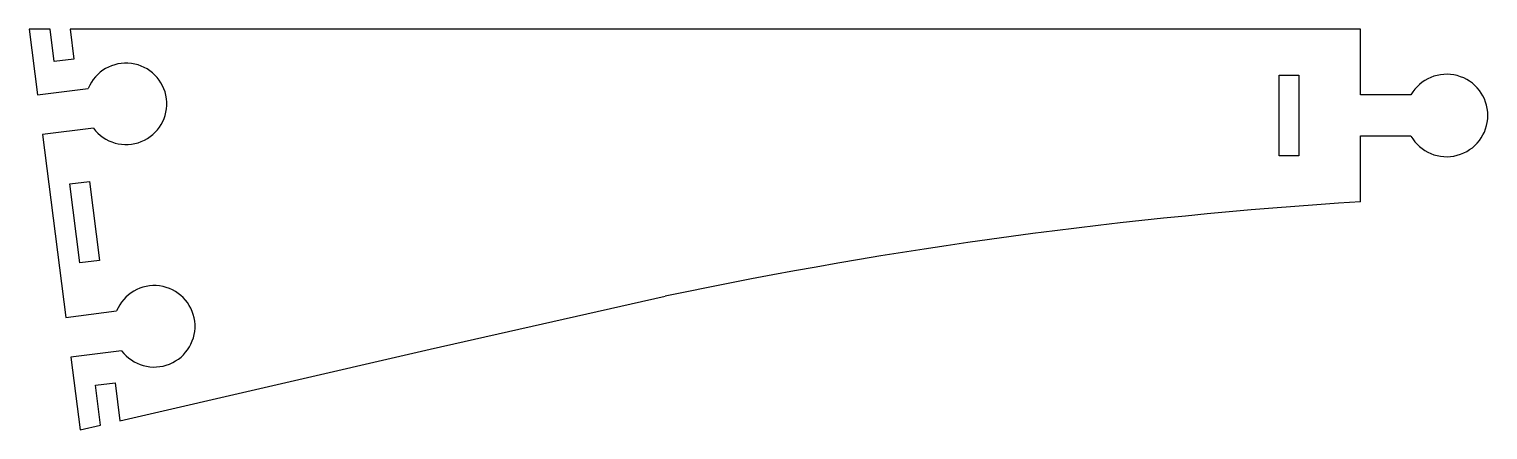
# Model space of a CAD drawing. Header units: millimetres. Extents: x -72 to 72, y -20 to 20.
import ezdxf

# ---------------------------------------------------------------- set-up
doc = ezdxf.new("R2010")
doc.units = ezdxf.units.MM
doc.layers.get('0').update_dxf_attribs({"linetype": 'CONTINUOUS'})

msp = doc.modelspace()

# ---------------------------------------------------------------- linework, layer by layer
for p, q in [((-69.69, 19.73), (-71.76, 19.73)), ((-71.76, 19.73), (-70.94, 13.27)), ((-69.29, 16.55), (-69.69, 19.73)), ((59.22, 19.73), (-67.73, 19.73)), ((-67.73, 19.73), (-67.35, 16.79)), ((59.22, 13.26), (59.22, 19.73)), ((-67.35, 16.79), (-69.29, 16.55)), ((51.22, 15.21), (53.17, 15.21)), ((51.22, 7.26), (51.22, 15.21)), ((53.17, 15.21), (53.17, 7.26)), ((-70.94, 13.27), (-65.94, 13.9)), ((64.18, 13.26), (59.22, 13.26)), ((-65.44, 9.98), (-70.44, 9.35)), ((-70.44, 9.35), (-68.16, -8.66)), ((59.22, 2.73), (59.22, 9.21)), ((59.22, 9.21), (64.18, 9.21)), ((53.17, 7.26), (51.22, 7.26)), ((-67.76, 4.5), (-65.82, 4.74)), ((-66.77, -3.29), (-67.76, 4.5)), ((-65.82, 4.74), (-64.84, -3.05)), ((-64.84, -3.05), (-66.77, -3.29)), ((-32.29, -11.8), (-9.18, -6.57)), ((-68.16, -8.66), (-63.16, -8.02)), ((-62.66, -11.94), (-67.66, -12.57)), ((-67.66, -12.57), (-66.75, -19.74)), ((-62.83, -18.84), (-32.29, -11.8)), ((-65.24, -15.34), (-63.31, -15.1)), ((-64.74, -19.28), (-65.24, -15.34)), ((-63.31, -15.1), (-62.83, -18.84)), ((-66.75, -19.74), (-64.74, -19.28))]:
    msp.add_line(p, q)
for centre, radius, start, end in [((-62.23, 12.38), 4.01, -143.2287, 157.6961), ((67.7, 11.23), 4.06, -150.05, 150.05), ((89.52, -476.5), 480.18, 93.6171, 101.8609), ((-59.45, -9.54), 4.01, -143.2287, 157.6961)]:
    msp.add_arc(centre, radius, start, end)

doc.saveas('drawing.dxf')
